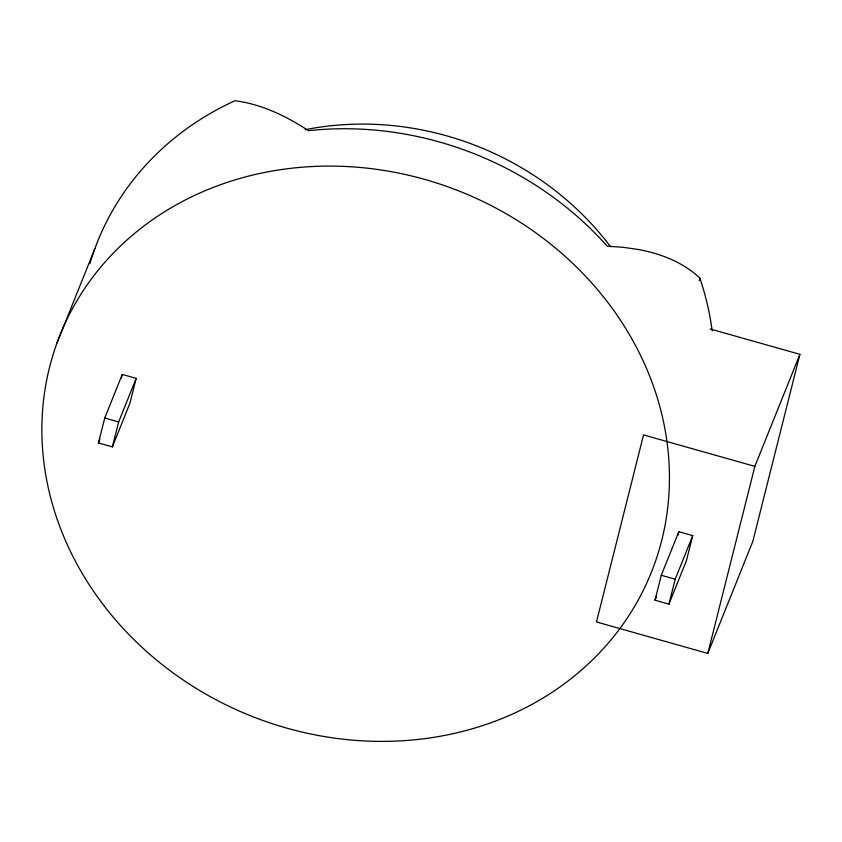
<?xml version="1.0" encoding="UTF-8"?>
<svg xmlns="http://www.w3.org/2000/svg" width="842" height="842" viewBox="0 0 842 842"><rect width="100%" height="100%" fill="white"/><g stroke="black" fill="none" stroke-linecap="round" stroke-linejoin="round"><path stroke-width="1.26" d="M98.461 442.945L104.745 418.011L122.258 374.437L136.172 378.363L129.9 403.307L112.375 446.881L98.461 442.945L99.924 439.313M121.311 378.174L122.258 374.437M112.375 446.881L118.659 421.937L136.172 378.363M699.218 280.618L699.86 278.102C685.714 264.693 667.464 256.431 648.719 251.747A769.946 343.483 -60.9 0 0 638.731 249.569L623.217 247.316L607.24 246.19A318.581 282.333 21.9 0 0 308.435 130.678C286.269 116.049 261.557 104.166 234.981 100.714A318.581 282.333 21.9 0 0 89.862 263.725M655.013 600.209L661.286 575.275L678.81 531.702L692.724 535.628L686.441 560.572L668.927 604.146L655.013 600.209L656.476 596.578M677.863 535.438L678.81 531.702M668.927 604.146L675.2 579.201L692.724 535.628M754.853 466.373L643.551 434.925L596.483 621.964L707.796 653.424L754.853 466.373L799.9 354.324L710.09 328.948M799.9 354.324L752.832 541.374L707.796 653.424M56.993 342.947L94.904 248.537M104.745 418.011L118.659 421.937M661.286 575.275L675.2 579.201M699.86 278.102A318.581 282.333 21.9 0 1 712.185 330.927M305.036 129.721A282.375 250.242 21.9 0 1 610.513 246.695M104.419 606.24A318.581 282.333 21.9 0 0 644.088 588.716A318.581 282.333 21.9 0 0 318.455 166.274A318.581 282.333 21.9 0 0 104.419 606.24"/></g></svg>
